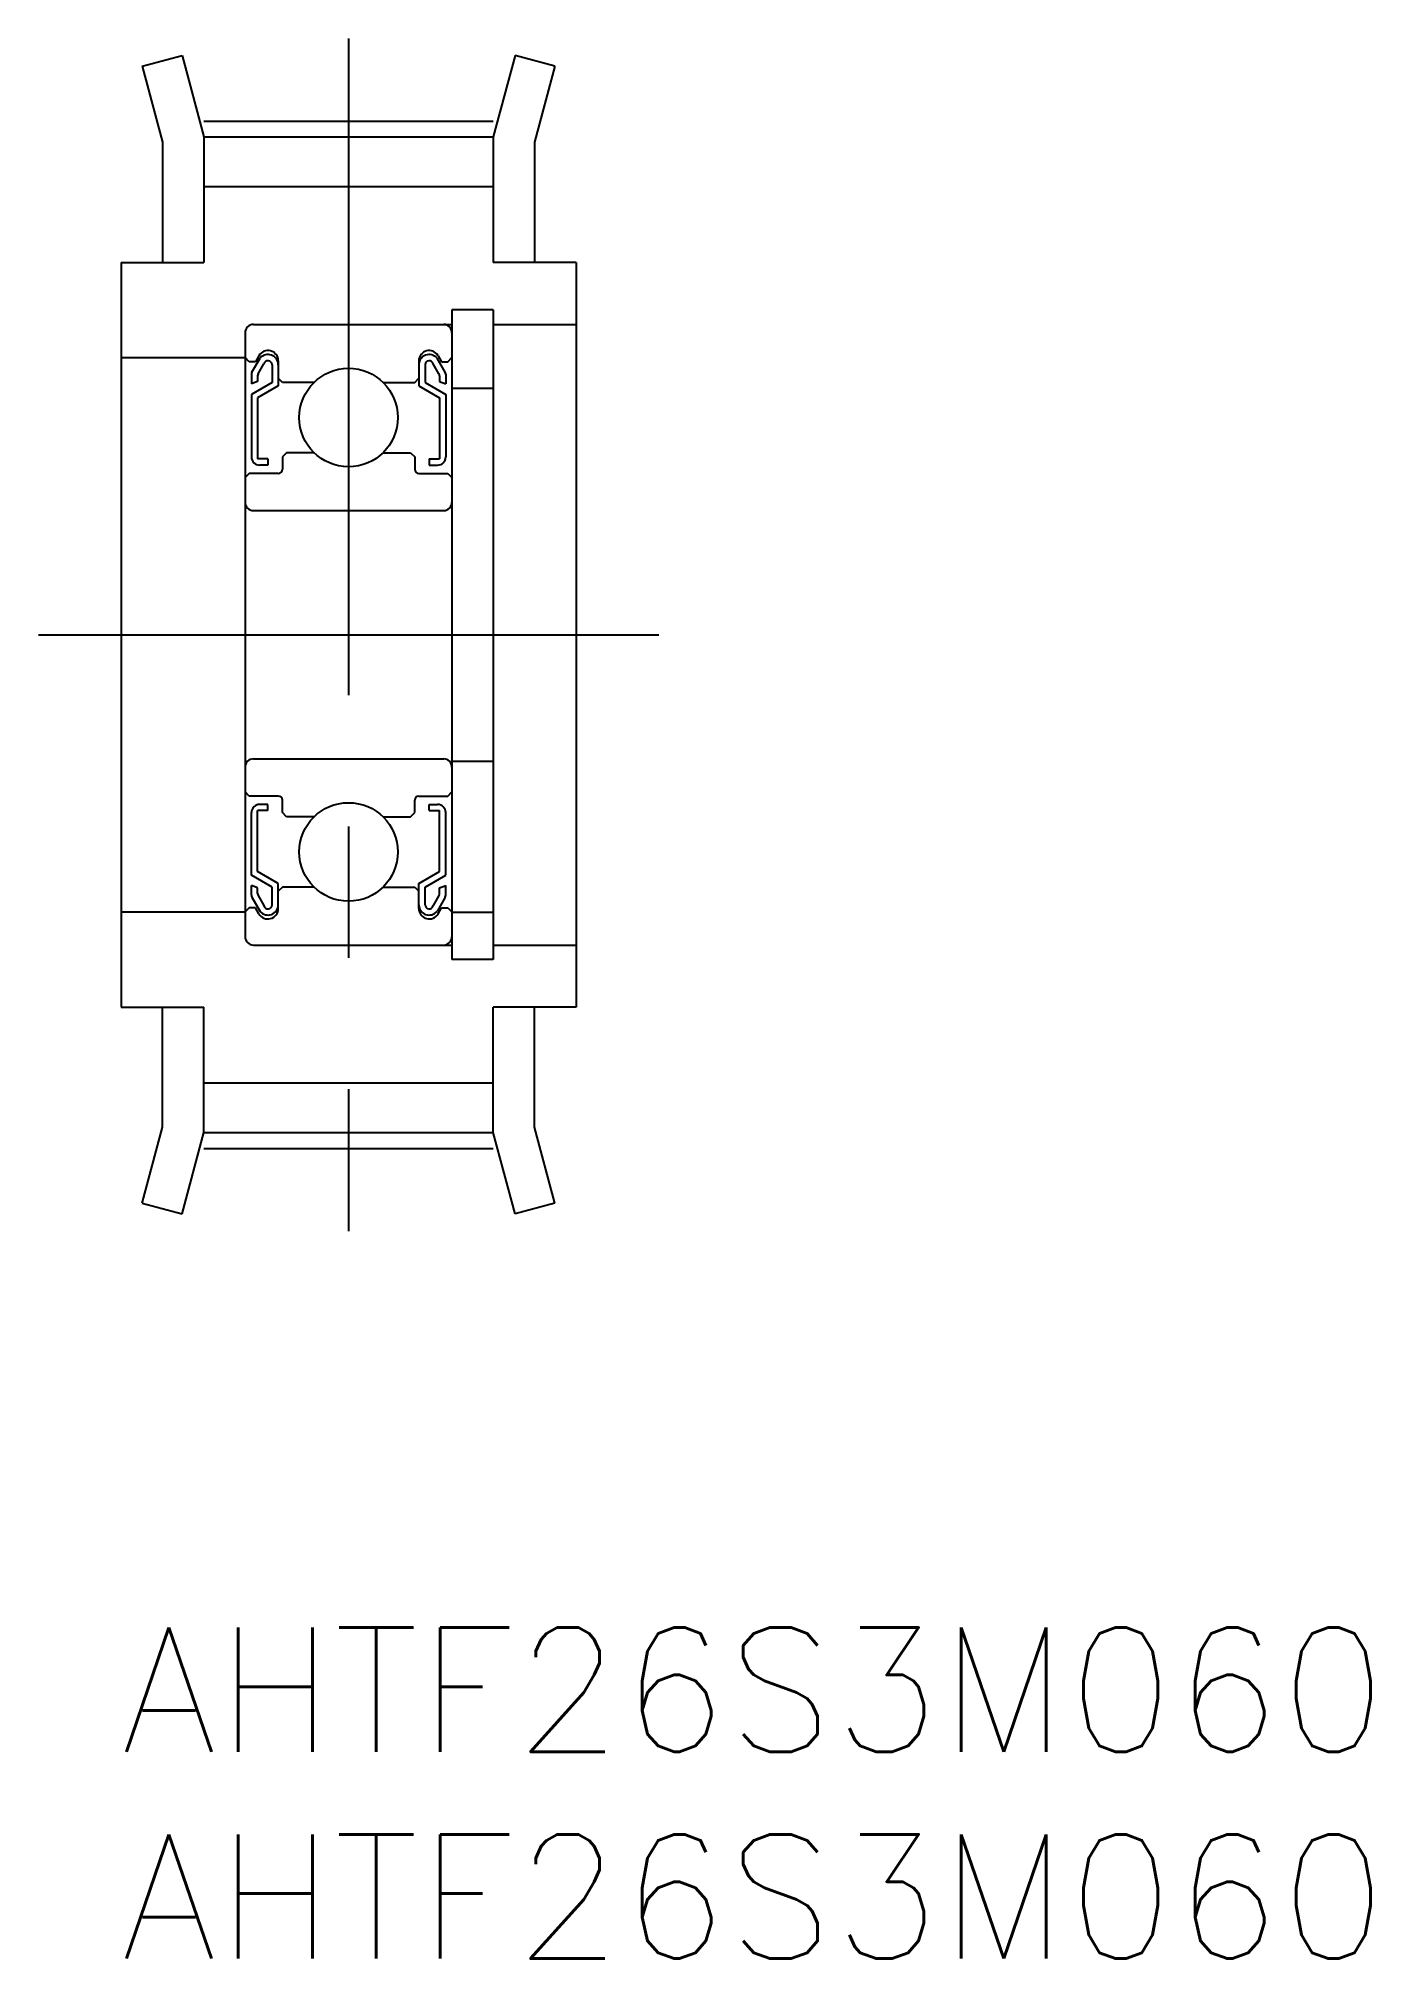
# Model space of a CAD drawing. Extents: x -2 to 30.2, y -8 to 38.4.
import ezdxf

# ---------------------------------------------------------------- set-up
doc = ezdxf.new("R2010")
doc.units = 0
doc.header["$LTSCALE"] = 0.5
doc.linetypes.add('CENTER', pattern=[50.8, 31.75, -6.35, 6.35, -6.35])
for name, color, linetype in [('MSM_CENTER', 1, 'CENTER'), ('MSM_CONTINUOUS', 7, 'CONTINUOUS'), ('MSM_PART_NUMBER', 7, 'CONTINUOUS')]:
    doc.layers.add(name, color=color, linetype=linetype)
doc.styles.get("Standard").update_dxf_attribs({"font": 'txt.shx', "height": 3, "bigfont": 'bigfont.shx'})

# ---------------------------------------------------------------- blocks, each defined once
blk = doc.blocks.new('*U4')
at = {"layer": 'MSM_PART_NUMBER'}
blk.add_text('AHTF26S3M060', height=3, dxfattribs=at).set_placement((0, -3))
blk = doc.blocks.new('*U5')
at = {"layer": 'MSM_PART_NUMBER'}
blk.add_text('AHTF26S3M060', height=3, dxfattribs=at).set_placement((0, -8))

msp = doc.modelspace()

# ---------------------------------------------------------------- linework, layer by layer
at = {"layer": 'MSM_CENTER'}
for p, q in [((5.5, 38.415), (5.5, 9.585)), ((2, 36.415), (9, 36.415)), ((-2, 24), (13, 24)), ((2, 11.585), (9, 11.585))]:
    msp.add_line(p, q, dxfattribs=at)
at = {"layer": 'MSM_CONTINUOUS'}
for p, q in [((0.508, 37.741), (1.473, 38)), ((0.508, 37.741), (1, 35.903)), ((1.473, 38), (2, 36.035)), ((9.527, 38), (9, 36.035)), ((10.492, 37.741), (9.527, 38)), ((10.492, 37.741), (10, 35.903)), ((1, 35.903), (1, 33)), ((2, 36.035), (9, 36.035)), ((2, 36.035), (2, 33)), ((9, 36.035), (9, 33)), ((10, 35.903), (10, 33)), ((2, 34.835), (9, 34.835)), ((0, 33), (0, 15)), ((0, 33), (2, 33)), ((11, 33), (9, 33)), ((11, 33), (11, 15)), ((8, 31.85), (8, 16.15)), ((9, 31.85), (8, 31.85)), ((9, 31.85), (9, 16.15)), ((3, 31.3), (3, 16.7)), ((3.2, 31.5), (8, 31.5)), ((9, 31.5), (11, 31.5)), ((0, 30.7), (3, 30.7)), ((3.1, 30.6), (3, 30.7)), ((3.163, 30.347), (3.361, 30.688)), ((3.333, 30.745), (3.25, 30.6)), ((7.837, 30.347), (7.639, 30.688)), ((7.667, 30.745), (7.75, 30.6)), ((7.9, 30.6), (8, 30.7)), ((3.25, 30.6), (3.1, 30.6)), ((3.15, 30.297), (3.15, 30.064)), ((3.3, 30.256), (3.3, 30.118)), ((3.313, 30.306), (3.453, 30.547)), ((3.65, 30.525), (3.65, 30.1)), ((3.8, 30.62), (3.8, 30.2)), ((3.8, 30.525), (3.8, 30.013)), ((3.9, 30.1), (3.8, 30.2)), ((7.1, 30.1), (7.2, 30.2)), ((7.2, 30.62), (7.2, 30.2)), ((7.2, 30.525), (7.2, 30.013)), ((7.35, 30.525), (7.35, 30.1)), ((7.687, 30.306), (7.547, 30.547)), ((7.7, 30.256), (7.7, 30.118)), ((7.75, 30.6), (7.9, 30.6)), ((7.85, 30.297), (7.85, 30.064)), ((3.3, 30.118), (3.15, 30.064)), ((3.65, 30.1), (3.15, 29.811)), ((3.15, 29.811), (3.15, 28.3)), ((3.8, 30.013), (3.3, 29.725)), ((3.3, 29.725), (3.3, 28.25)), ((4.666, 30.1), (3.9, 30.1)), ((6.334, 30.1), (7.1, 30.1)), ((7.2, 30.013), (7.7, 29.725)), ((7.35, 30.1), (7.85, 29.811)), ((7.7, 30.118), (7.85, 30.064)), ((7.7, 29.725), (7.7, 28.25)), ((7.85, 29.811), (7.85, 28.3)), ((9, 29.95), (8, 29.95)), ((4, 28.4), (3.9, 28.3)), ((4.666, 28.4), (4, 28.4)), ((6.334, 28.4), (7, 28.4)), ((7, 28.4), (7.1, 28.3)), ((3.1, 27.9), (3, 27.8)), ((3.8, 27.9), (3.1, 27.9)), ((3.55, 28.25), (3.3, 28.25)), ((3.55, 28.1), (3.35, 28.1)), ((3.55, 28.25), (3.55, 28.1)), ((3.9, 28.3), (3.9, 28)), ((7.1, 28.3), (7.1, 28)), ((7.2, 27.9), (7.9, 27.9)), ((7.45, 28.25), (7.7, 28.25)), ((7.45, 28.25), (7.45, 28.1)), ((7.45, 28.1), (7.65, 28.1)), ((7.9, 27.9), (8, 27.8)), ((3.2, 27), (7.8, 27)), ((3.2, 21), (7.8, 21)), ((9, 20.938), (8, 20.938)), ((3.1, 20.1), (3, 20.2)), ((3.8, 20.1), (3.1, 20.1)), ((3.9, 19.7), (3.9, 20)), ((7.1, 19.7), (7.1, 20)), ((7.2, 20.1), (7.9, 20.1)), ((7.9, 20.1), (8, 20.2)), ((3.15, 18.189), (3.15, 19.7)), ((3.3, 18.275), (3.3, 19.75)), ((3.55, 19.75), (3.3, 19.75)), ((3.55, 19.9), (3.35, 19.9)), ((3.55, 19.75), (3.55, 19.9)), ((4, 19.6), (3.9, 19.7)), ((4.666, 19.6), (4, 19.6)), ((6.334, 19.6), (7, 19.6)), ((7, 19.6), (7.1, 19.7)), ((7.45, 19.9), (7.65, 19.9)), ((7.45, 19.75), (7.45, 19.9)), ((7.45, 19.75), (7.7, 19.75)), ((7.7, 18.275), (7.7, 19.75)), ((7.85, 18.189), (7.85, 19.7)), ((3.65, 17.9), (3.15, 18.189)), ((3.8, 17.987), (3.3, 18.275)), ((7.2, 17.987), (7.7, 18.275)), ((7.35, 17.9), (7.85, 18.189)), ((3.15, 17.703), (3.15, 17.936)), ((3.3, 17.882), (3.15, 17.936)), ((3.163, 17.653), (3.361, 17.312)), ((3.3, 17.744), (3.3, 17.882)), ((3.313, 17.694), (3.453, 17.453)), ((3.65, 17.475), (3.65, 17.9)), ((3.8, 17.475), (3.8, 17.987)), ((3.9, 17.9), (3.8, 17.8)), ((3.8, 17.38), (3.8, 17.8)), ((4.666, 17.9), (3.9, 17.9)), ((6.334, 17.9), (7.1, 17.9)), ((7.1, 17.9), (7.2, 17.8)), ((7.2, 17.475), (7.2, 17.987)), ((7.2, 17.38), (7.2, 17.8)), ((7.35, 17.475), (7.35, 17.9)), ((7.687, 17.694), (7.547, 17.453)), ((7.837, 17.653), (7.639, 17.312)), ((7.7, 17.882), (7.85, 17.936)), ((7.7, 17.744), (7.7, 17.882)), ((7.85, 17.703), (7.85, 17.936)), ((0, 17.3), (3, 17.3)), ((3.1, 17.4), (3, 17.3)), ((3.25, 17.4), (3.1, 17.4)), ((3.333, 17.255), (3.25, 17.4)), ((7.667, 17.255), (7.75, 17.4)), ((7.75, 17.4), (7.9, 17.4)), ((7.9, 17.4), (8, 17.3)), ((9, 17.29), (8, 17.29)), ((3.2, 16.5), (8, 16.5)), ((9, 16.5), (11, 16.5)), ((9, 16.15), (8, 16.15)), ((0, 15), (2, 15)), ((1, 12.097), (1, 15)), ((2, 11.965), (2, 15)), ((11, 15), (9, 15)), ((9, 11.965), (9, 15)), ((10, 12.097), (10, 15)), ((2, 13.165), (9, 13.165)), ((0.508, 10.259), (1, 12.097)), ((10.492, 10.259), (10, 12.097)), ((1.473, 10), (2, 11.965)), ((2, 11.965), (9, 11.965)), ((9.527, 10), (9, 11.965)), ((0.508, 10.259), (1.473, 10)), ((10.492, 10.259), (9.527, 10))]:
    msp.add_line(p, q, dxfattribs=at)
for centre in [(5.5, 29.25), (5.5, 18.75)]:
    msp.add_circle(centre, 1.191, dxfattribs=at)
for centre, radius, start, end in [((3.2, 31.3), 0.2, 90, 180), ((7.8, 31.3), 0.2, 0, 90), ((3.55, 30.62), 0.25, 359.9996, 150.0002), ((3.55, 30.525), 0.25, 0, 139.1944), ((7.45, 30.62), 0.25, 29.9998, 180.0004), ((7.45, 30.525), 0.25, 40.8056, 180), ((3.25, 30.297), 0.1, 150.0003, 180.0006), ((3.4, 30.256), 0.1, 150.0003, 180.0006), ((3.55, 30.525), 0.1, 0, 167.1249), ((7.45, 30.525), 0.1, 12.8751, 180), ((7.6, 30.256), 0.1, 359.9994, 29.9997), ((7.75, 30.297), 0.1, 359.9994, 29.9997), ((3.35, 28.3), 0.2, 180.0003, 270.0003), ((3.8, 28), 0.1, 270.0006, 0), ((7.2, 28), 0.1, 180, 269.9994), ((7.65, 28.3), 0.2, 269.9997, 359.9997), ((3.2, 27.2), 0.2, 180, 270), ((7.8, 27.2), 0.2, 270, 0), ((3.2, 20.8), 0.2, 90, 180), ((7.8, 20.8), 0.2, 0, 90), ((3.8, 20), 0.1, 0, 89.9994), ((7.2, 20), 0.1, 90.0006, 180), ((3.35, 19.7), 0.2, 89.9997, 179.9997), ((7.65, 19.7), 0.2, 0.0003, 90.0003), ((3.25, 17.703), 0.1, 179.9994, 209.9997), ((3.4, 17.744), 0.1, 179.9994, 209.9997), ((7.6, 17.744), 0.1, 330.0003, 0.0006), ((7.75, 17.703), 0.1, 330.0003, 0.0006), ((3.55, 17.38), 0.25, 209.9998, 0.0004), ((3.55, 17.475), 0.25, 220.8056, 0), ((3.55, 17.475), 0.1, 192.8751, 0), ((7.45, 17.475), 0.25, 180, 319.1944), ((7.45, 17.38), 0.25, 179.9996, 330.0002), ((7.45, 17.475), 0.1, 180, 347.1249), ((3.2, 16.7), 0.2, 180, 270), ((7.8, 16.7), 0.2, 270, 0)]:
    msp.add_arc(centre, radius, start, end, dxfattribs=at)

# ---------------------------------------------------------------- block references
for name in ['*U4', '*U5']:
    msp.add_blockref(name, (0, 0), dxfattribs=at)

doc.saveas('drawing.dxf')
